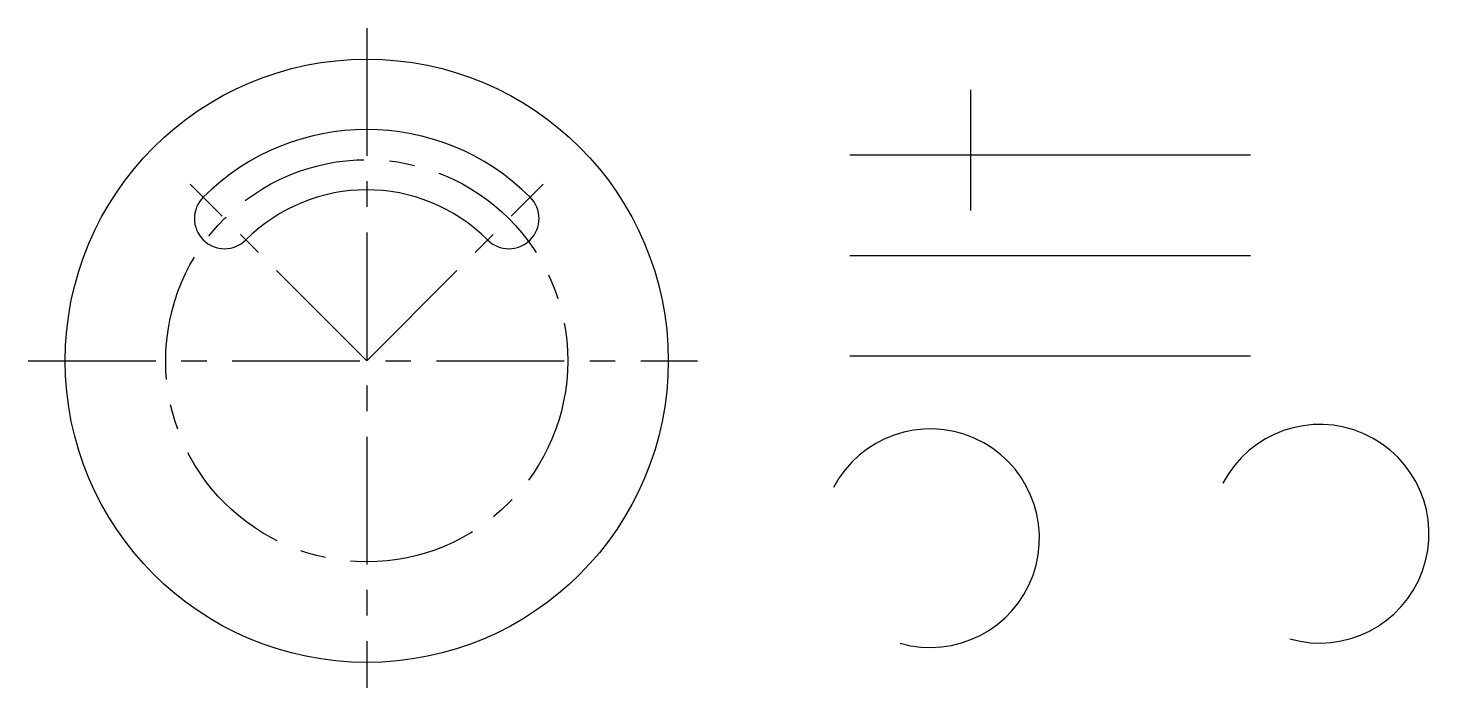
# Model space of a CAD drawing. Header units: millimetres. Extents: x 476.8 to 546.5, y 143.4 to 176.2.
import ezdxf

# ---------------------------------------------------------------- set-up
doc = ezdxf.new("R2010")
doc.units = ezdxf.units.MM
doc.linetypes.add('CENTER', pattern=[50.8, 31.75, -6.35, 6.35, -6.35])

msp = doc.modelspace()

# ---------------------------------------------------------------- linework, layer by layer
at = {"color": 1, "linetype": 'CENTER', "ltscale": 0.2}
for p, q in [((493.651, 176.173), (493.651, 143.358)), ((493.651, 159.627), (484.867, 168.411)), ((493.651, 159.627), (502.435, 168.411)), ((476.802, 159.627), (510.101, 159.627))]:
    msp.add_line(p, q, dxfattribs=at)
at = {"color": 1}
msp.add_line((523.71, 167.106), (523.71, 173.095), dxfattribs=at)
at = {"lineweight": 30}
for p, q in [((517.69, 169.87), (537.619, 169.87)), ((517.69, 164.87), (537.619, 164.87)), ((517.69, 159.87), (537.619, 159.87))]:
    msp.add_line(p, q, dxfattribs=at)
msp.add_circle((493.651, 159.627), 15, dxfattribs=at)
at = {"color": 1, "linetype": 'CENTER', "ltscale": 0.2}
msp.add_circle((493.651, 159.627), 10, dxfattribs=at)
at = {"lineweight": 30}
for centre, radius, start, end in [((493.651, 159.627), 11.5, 45, 135), ((493.651, 159.627), 8.5, 45, 135), ((486.58, 166.698), 1.5, 135, 315), ((500.722, 166.698), 1.5, 225, 45)]:
    msp.add_arc(centre, radius, start, end, dxfattribs=at)
at = {"color": 6, "lineweight": 30}
for centre in [(521.684, 150.806), (541.06, 151.026)]:
    msp.add_arc(centre, 5.435, 254.0434, 152.34424, dxfattribs=at)

doc.saveas('drawing.dxf')
